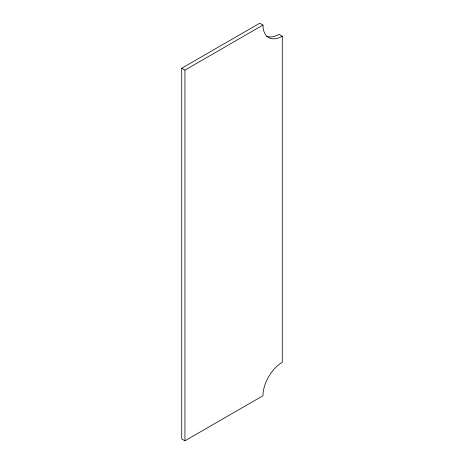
<?xml version="1.0" encoding="UTF-8"?>
<svg xmlns="http://www.w3.org/2000/svg" width="464" height="464" viewBox="0 0 464 464"><rect width="100%" height="100%" fill="white"/><g stroke="black" fill="none" stroke-linecap="round" stroke-linejoin="round"><path stroke-width="0.7" d="M181.726 68.254L259.759 23.2L262.978 25.056A27.295 15.759 -60 0 0 282.274 36.198L282.274 362.314A27.295 15.759 -60 0 0 262.978 395.746L184.939 440.8L181.726 438.944L181.726 68.254L184.939 70.11L262.978 25.056M282.274 36.198L279.061 34.342A27.295 15.759 -60 0 1 266.638 36.285M184.939 70.11L184.939 440.8"/></g></svg>
